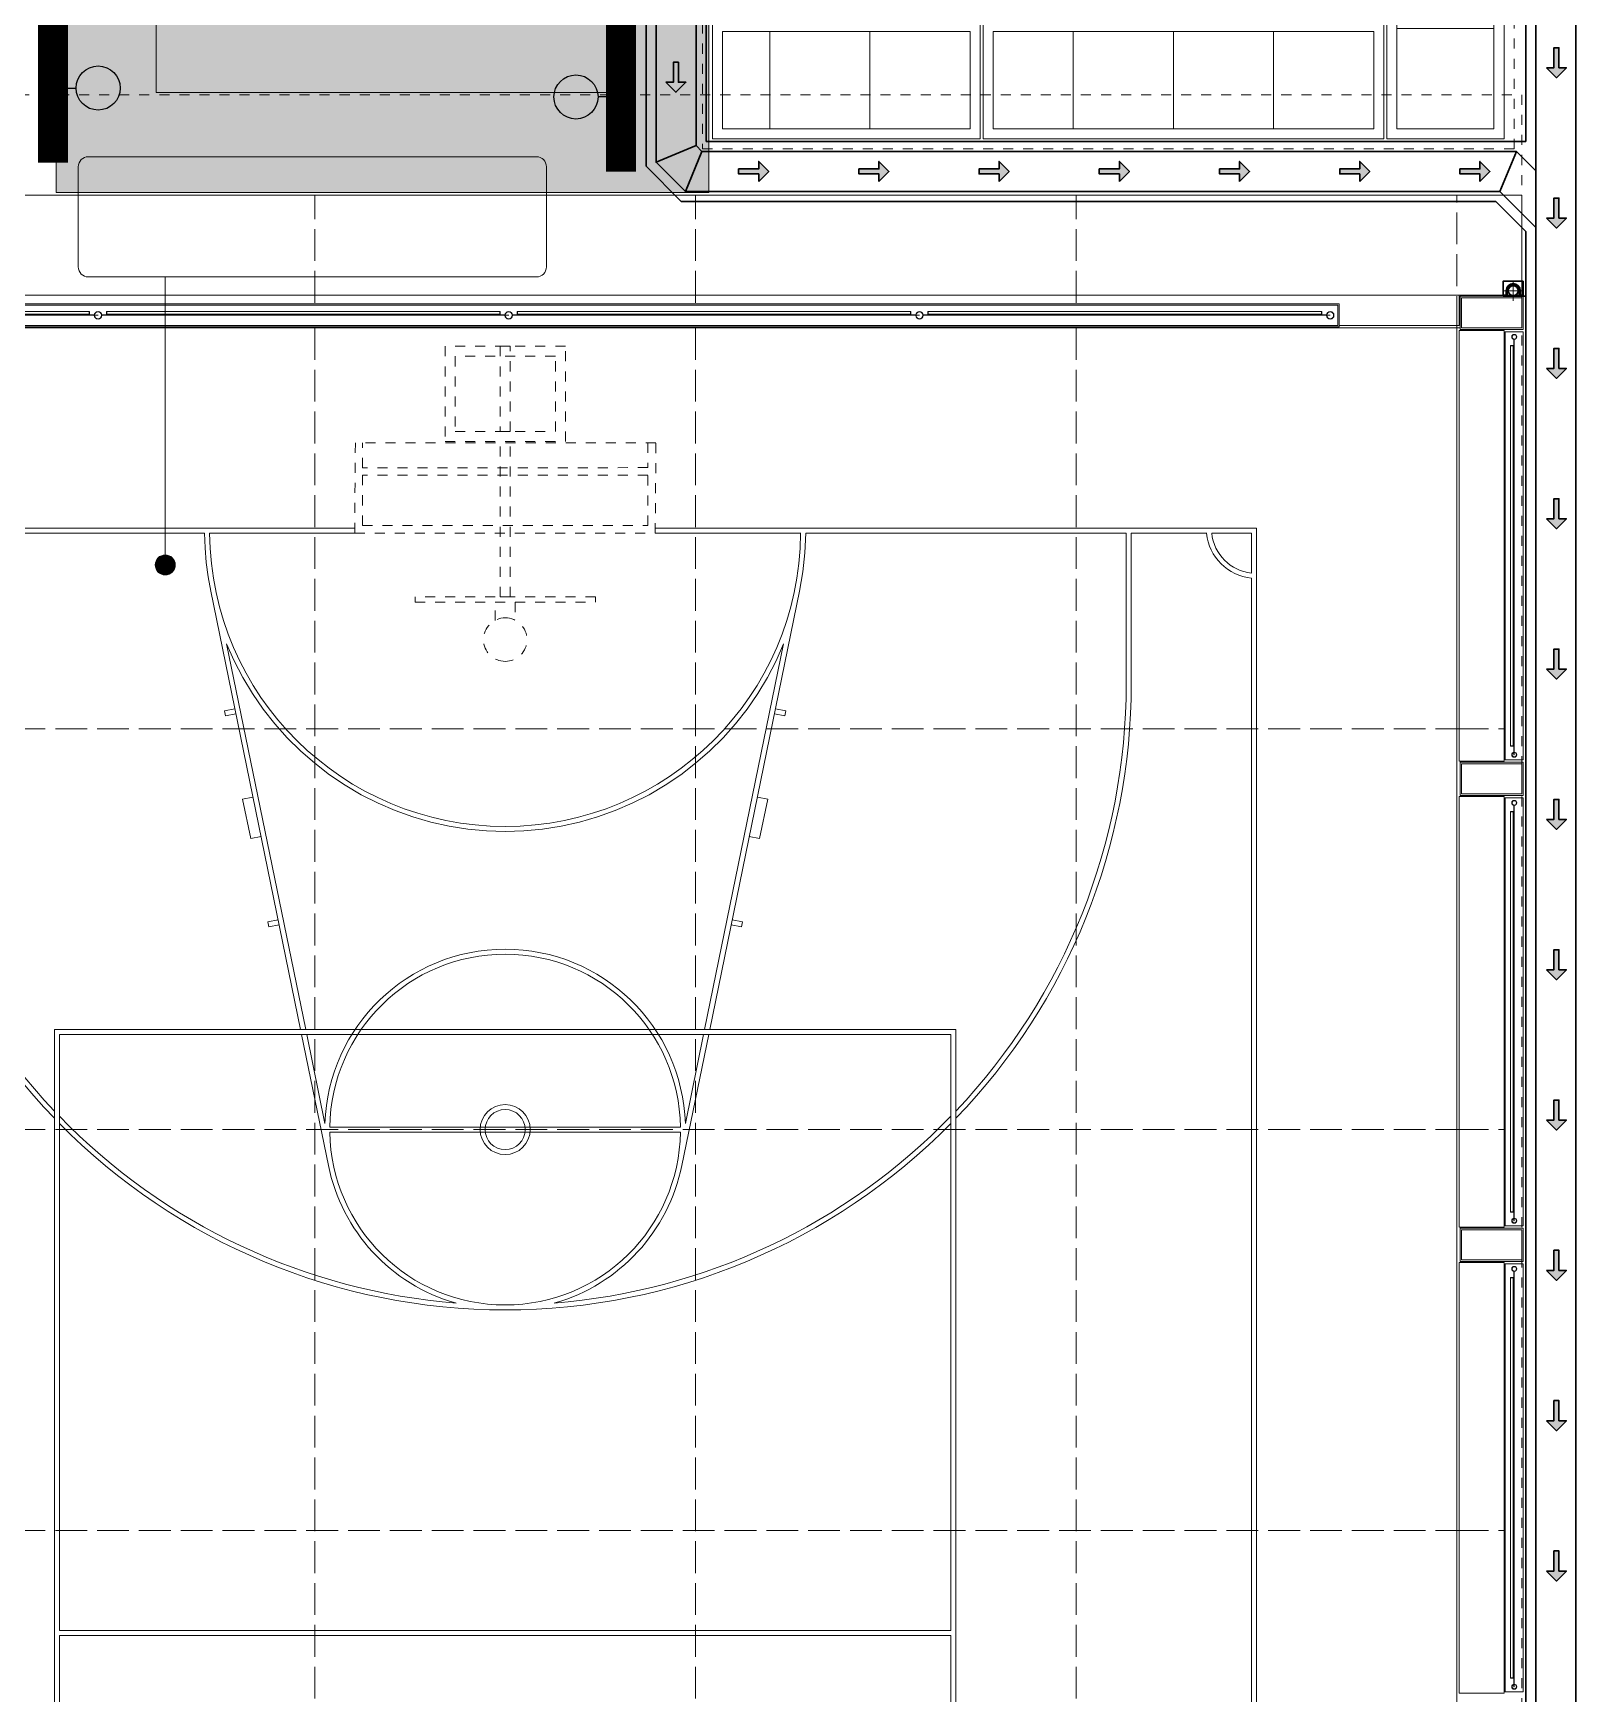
# Model space of a CAD drawing. Header units: metres. Extents: x 349703 to 349913, y 9282546 to 9282694.
# Drawn here: x 349782.65 to 349798.05, y 9282626.16 to 9282642.73 of the extents above; entities that cross this region are included whole.
import ezdxf

# ---------------------------------------------------------------- set-up
doc = ezdxf.new("R2010")
doc.units = ezdxf.units.M
doc.header["$LTSCALE"] = 0.25
for name, pattern in [('B. SUM 2$0$HIDDEN', [0.375, 0.25, -0.125]), ('DASHED2', [0.762, 0.635, -0.127]), ('HIDDEN', [0.375, 0.25, -0.125])]:
    doc.linetypes.add(name, pattern=pattern)
for name, color, linetype, lineweight in [('.', 7, 'Continuous', 0), ('0_ CUNETAS', 160, 'Continuous', 5), ('AREA-VERDE', 3, 'CONTINUOUS', 9), ('ARQ-FONDO', 253, 'CONTINUOUS', 9), ('COTAS', 94, 'CONTINUOUS', 18), ('CUNETAS-RED', 5, 'CONTINUOUS', 18), ('LLORAD-SIMB', 1, 'CONTINUOUS', 25), ('LLORAD-TRAMO', 1, 'CONTINUOUS', 70), ('TRAZO', 2, 'Continuous', 13)]:
    doc.layers.add(name, color=color, linetype=linetype, lineweight=lineweight)

# ---------------------------------------------------------------- blocks, each defined once
blk = doc.blocks.new('arcos')
at = {"layer": 'ARQ-FONDO', "linetype": 'HIDDEN', "lineweight": 20, "ltscale": 0.8}
for p, q in [((-10.098, -39.438), (-10.098, -37.638)), ((-10.046, -37.638), (-10.098, -37.638)), ((-10.046, -37.638), (-10.046, -39.438)), ((-9.863, -38.438), (-10.046, -38.438)), ((-11.598, -38.488), (-10.098, -38.488)), ((-10.098, -38.588), (-11.598, -38.588)), ((-10.098, -38.488), (-10.098, -38.588)), ((-10.046, -38.638), (-9.863, -38.638)), ((-10.046, -39.438), (-10.098, -39.438))]:
    blk.add_line(p, q, dxfattribs=at)
for points in [[(-10.733, -40.035), (-11.636, -40.042), (-11.636, -37.042), (-10.732, -37.035)], [(-10.809, -39.962), (-11.311, -39.962), (-11.311, -37.113), (-10.809, -37.113)], [(-12.598, -37.938), (-11.648, -37.938), (-11.648, -39.138), (-12.598, -39.138)], [(-11.748, -39.038), (-12.498, -39.038), (-12.498, -38.038), (-11.748, -38.038)], [(-12.598, -38.488), (-11.748, -38.488), (-11.748, -38.588), (-12.598, -38.588)]]:
    blk.add_lwpolyline(points, close=True, dxfattribs=at)
blk.add_lwpolyline([(-11.636, -39.962), (-11.387, -39.962), (-11.386, -37.114), (-11.636, -37.114)], dxfattribs=at)
for start, end in [(0, 180), (180, 0)]:
    blk.add_arc((-9.671, -38.538), 0.217, start, end, dxfattribs=at)
blk = doc.blocks.new('LINEAS DE COLOR NEGRO')
at = {"layer": 'ARQ-FONDO', "lineweight": 0}
for p, q in [((31.648, -31.3), (31.648, -12.3)), ((29.648, -14.3), (29.648, -20.298)), ((29.598, -18.8), (29.598, -15.6)), ((15.673, -17.3), (24.648, -17.3)), ((18.598, -17.35), (15.673, -17.35)), ((18.598, -26.25), (18.598, -17.35)), ((24.598, -17.35), (18.648, -17.35)), ((18.648, -17.35), (18.648, -26.25)), ((24.598, -26.25), (24.598, -17.35)), ((24.648, -17.3), (24.648, -26.3)), ((24.648, -19.758), (29.02, -18.861)), ((29.598, -20.298), (29.598, -18.85)), ((28.496, -19.02), (24.648, -19.809)), ((27.777, -19.009), (27.826, -18.999)), ((27.798, -19.112), (27.777, -19.009)), ((27.847, -19.102), (27.826, -18.999)), ((26.553, -19.26), (26.945, -19.179)), ((26.966, -19.282), (26.945, -19.179)), ((26.574, -19.363), (26.553, -19.26)), ((25.671, -19.44), (25.72, -19.43)), ((25.692, -19.543), (25.671, -19.44)), ((25.741, -19.533), (25.72, -19.43)), ((23.291, -20.036), (24.598, -19.768)), ((24.598, -19.819), (23.709, -20.001)), ((23.623, -23.55), (23.623, -20.05)), ((23.673, -20.05), (23.673, -23.55)), ((29.598, -24.75), (29.598, -23.298)), ((29.648, -23.298), (29.648, -29.3)), ((24.598, -23.832), (23.291, -23.564)), ((23.709, -23.599), (24.598, -23.781)), ((24.648, -23.791), (28.496, -24.58)), ((29.02, -24.739), (24.648, -23.842)), ((25.692, -24.057), (25.671, -24.16)), ((25.671, -24.16), (25.72, -24.17)), ((25.741, -24.067), (25.72, -24.17)), ((26.574, -24.237), (26.553, -24.34)), ((26.553, -24.34), (26.945, -24.421)), ((26.966, -24.318), (26.945, -24.421)), ((27.798, -24.488), (27.777, -24.591)), ((27.847, -24.498), (27.826, -24.601)), ((27.777, -24.591), (27.826, -24.601)), ((29.598, -28), (29.598, -24.8)), ((15.673, -26.25), (18.598, -26.25)), ((24.648, -26.3), (15.673, -26.3)), ((18.648, -26.25), (24.598, -26.25)), ((29.598, -28), (28.098, -28)), ((29.598, -28.05), (28.098, -28.05)), ((29.598, -28.803), (29.598, -28.05)), ((29.598, -29.25), (29.598, -28.853)), ((29.648, -29.3), (1.648, -29.3)), ((15.673, -29.25), (29.15, -29.25)), ((29.201, -29.25), (29.598, -29.25)), ((31.673, -30.126), (31.673, -31.323)), ((-0.352, -31.3), (31.648, -31.3))]:
    blk.add_line(p, q, dxfattribs=at)
for points in [[(29.598, -18.8), (29.453, -18.805), (29.308, -18.817), (29.164, -18.835), (29.02, -18.861)], [(28.496, -19.02), (28.325, -19.095), (28.159, -19.182), (27.998, -19.278), (27.844, -19.384), (27.697, -19.5), (27.557, -19.624), (27.426, -19.758), (27.303, -19.899), (27.188, -20.047), (27.084, -20.202), (26.989, -20.364), (26.905, -20.531), (26.831, -20.703), (26.768, -20.879), (26.716, -21.059), (26.675, -21.242), (26.646, -21.427), (26.629, -21.613), (26.623, -21.8), (26.629, -21.987), (26.646, -22.173), (26.675, -22.358), (26.716, -22.541), (26.768, -22.721), (26.831, -22.897), (26.905, -23.069), (26.989, -23.236), (27.084, -23.398), (27.188, -23.553), (27.303, -23.701), (27.426, -23.842), (27.557, -23.976), (27.697, -24.1), (27.844, -24.216), (27.998, -24.322), (28.159, -24.418), (28.325, -24.505), (28.496, -24.58)], [(29.02, -24.739), (29.212, -24.772), (29.404, -24.792), (29.598, -24.8)]]:
    blk.add_lwpolyline(points, dxfattribs=at)
for centre, radius, start, end in [((28.098, -21.8), 6.25, 90, 133.9455), ((28.098, -21.8), 6.2, 90, 133.464), ((28.098, -21.8), 6.25, 134.6021, 225.3979), ((28.098, -21.8), 6.2, 134.1316, 175.47), ((29.623, -21.8), 2.95, 90.4856, 269.5144), ((23.648, -21.8), 1.8, 101.4367, 163.9752), ((23.648, -21.8), 1.8, 271.9511, 88.0489), ((23.648, -21.8), 1.75, 90.8185, 269.1815), ((23.648, -21.8), 1.75, 270.8185, 89.1815), ((23.648, -21.8), 0.25, 360, 180), ((23.648, -21.8), 0.2, 360, 180), ((23.648, -21.8), 1.8, 179.9965, 180.0035), ((23.648, -21.8), 0.25, 180, 360), ((23.648, -21.8), 0.2, 180, 360), ((28.098, -21.8), 6.2, 184.53, 225.8684), ((23.648, -21.8), 1.8, 196.0248, 258.5633), ((28.098, -21.8), 6.25, 226.0545, 270), ((28.098, -21.8), 6.2, 226.536, 270), ((29.648, -29.3), 0.5, 95.7392, 174.2608), ((29.648, -29.3), 0.45, 96.3794, 173.6206)]:
    blk.add_arc(centre, radius, start, end, dxfattribs=at)
blk = doc.blocks.new('cerco de malla - h_2_435-4214715-PLANTA GENERAL')
at = {"layer": 'ARQ-FONDO'}
for p, q in [((0, 0.007), (0.021, 0.007)), ((0, 0.007), (0, 0.004)), ((0.022, 0.004), (0, 0.004)), ((0.025, 0.004), (0.025, 0.009)), ((0.025, 0.009), (0.085, 0.009)), ((0.085, 0.004), (0.025, 0.004)), ((4.085, 0.042), (0.085, 0.042)), ((4.085, 0.042), (0.085, 0.042)), ((0.085, 0.009), (0.085, 0.042)), ((0.085, 0.009), (0.085, 0.004)), ((0.123, 0.009), (0.085, 0.009)), ((0.085, 0.004), (0.123, 0.004)), ((0.088, 0.039), (0.088, 0.01)), ((0.088, 0.015), (0.12, 0.015)), ((0.088, 0.01), (0.088, 0.015)), ((0.12, 0.01), (0.088, 0.01)), ((4.05, 0.015), (0.12, 0.015)), ((2.066, 0.01), (0.12, 0.01)), ((0.123, 0.004), (0.123, 0.009)), ((0.123, 0.007), (2.066, 0.007)), ((2.066, 0.006), (0.123, 0.006)), ((2.066, 0.004), (0.123, 0.004)), ((2.066, 0.007), (2.066, 0.01)), ((2.066, 0.01), (2.104, 0.01)), ((2.066, 0.007), (2.066, 0.004)), ((2.066, 0.004), (2.104, 0.004)), ((2.104, 0.01), (2.104, 0.007)), ((4.05, 0.01), (2.104, 0.01)), ((2.104, 0.007), (4.047, 0.007)), ((2.104, 0.004), (2.104, 0.007)), ((4.047, 0.006), (2.104, 0.006)), ((4.047, 0.004), (2.104, 0.004)), ((4.085, 0.009), (4.047, 0.009)), ((4.047, 0.009), (4.047, 0.004)), ((4.047, 0.004), (4.085, 0.004)), ((4.05, 0.015), (4.082, 0.015)), ((4.05, 0.01), (4.05, 0.015)), ((4.082, 0.01), (4.05, 0.01)), ((4.082, 0.01), (4.082, 0.039)), ((4.082, 0.015), (4.082, 0.01)), ((4.085, 0.042), (4.085, 0.009)), ((4.085, 0.009), (4.145, 0.009)), ((4.085, 0.004), (4.085, 0.009)), ((4.145, 0.004), (4.085, 0.004)), ((4.145, 0.009), (4.145, 0.004))]:
    blk.add_line(p, q, dxfattribs=at)
for centre, radius, start, end in [((0, 0.004), 0.025, 0, 180), ((0, 0.004), 0.025, 180, 360), ((0, 0.004), 0.0218, 0, 180), ((0, 0.004), 0.0218, 180, 360), ((0, 0.004), 0.0218, 142.4111, 145.3367), ((0, 0.004), 0.0218, 107.2326, 109.3015), ((0, 0.004), 0.0218, 70.6985, 72.7674), ((0, 0.004), 0.0218, 34.6633, 37.5889), ((0.085, 0.039), 0.00317, 360, 90), ((0.091, 0.01), 0.00317, 180, 211.0682), ((4.079, 0.01), 0.00318, 328.9318, 360), ((4.085, 0.039), 0.00318, 90, 180), ((4.17, 0.004), 0.025, 0, 180), ((4.17, 0.004), 0.025, 180, 0), ((4.17, 0.004), 0.0218, 360, 180), ((4.17, 0.004), 0.0218, 180, 360), ((4.17, 0.004), 0.0218, 142.4111, 145.3367), ((4.17, 0.004), 0.0218, 107.2326, 109.3015), ((4.17, 0.004), 0.0218, 70.6985, 72.7674), ((4.17, 0.004), 0.0218, 34.6633, 37.5889), ((0, 0.004), 0.0218, 214.6633, 217.5889), ((0, 0.004), 0.0218, 250.6985, 252.7674), ((0, 0.004), 0.0218, 287.2326, 289.3015), ((0, 0.004), 0.0218, 322.4111, 325.3367), ((4.17, 0.004), 0.0218, 214.6633, 217.5889), ((4.17, 0.004), 0.0218, 250.6985, 252.7674), ((4.17, 0.004), 0.0218, 287.2326, 289.3015), ((4.17, 0.004), 0.0218, 322.4111, 325.3367)]:
    blk.add_arc(centre, radius, start, end, dxfattribs=at)
for points, knots in [([(0.085, 0.042), (0.085, 0.042), (0.086, 0.042), (0.086, 0.042), (0.087, 0.042), (0.087, 0.042), (0.087, 0.041), (0.087, 0.041), (0.087, 0.041), (0.088, 0.041), (0.088, 0.041), (0.088, 0.04), (0.088, 0.04), (0.088, 0.039), (0.088, 0.039)], [-1, -1, -1, -1, -0.833333, -0.75, -0.666667, -0.625, -0.583333, -0.5, -0.458333, -0.416667, -0.333333, -0.25, -0.166667, 0, 0, 0, 0]), ([(4.082, 0.039), (4.082, 0.039), (4.082, 0.04), (4.082, 0.04), (4.082, 0.041), (4.082, 0.041), (4.083, 0.041), (4.083, 0.041), (4.083, 0.041), (4.083, 0.042), (4.084, 0.042), (4.084, 0.042), (4.084, 0.042), (4.085, 0.042), (4.085, 0.042)], [0, 0, 0, 0, 0.166667, 0.25, 0.333333, 0.416667, 0.458333, 0.5, 0.583333, 0.666667, 0.708333, 0.75, 0.833333, 1, 1, 1, 1])]:
    blk.add_open_spline(points, degree=3, knots=knots, dxfattribs=at)
blk = doc.blocks.new('cerco de malla - H_2_0-4363173-PLANTA GENERAL')
at = {"layer": 'ARQ-FONDO'}
for p, q in [((0, 0.007), (0.033, 0.007)), ((0, 0.007), (0, 0.004)), ((0.034, 0.004), (0, 0.004)), ((0.037, 0.007), (0.038, 0.007)), ((0.038, 0.004), (0.038, 0.009)), ((0.038, 0.009), (0.085, 0.009)), ((0.085, 0.004), (0.038, 0.004)), ((4.015, 0.042), (0.085, 0.042)), ((0.085, 0.009), (0.085, 0.042)), ((4.015, 0.042), (0.085, 0.042)), ((0.085, 0.009), (0.085, 0.004)), ((0.123, 0.009), (0.085, 0.009)), ((0.085, 0.004), (0.123, 0.004)), ((0.088, 0.039), (0.088, 0.01)), ((0.088, 0.015), (0.12, 0.015)), ((0.088, 0.01), (0.088, 0.015)), ((0.12, 0.01), (0.088, 0.01)), ((0.12, 0.015), (0.12, 0.01)), ((3.98, 0.015), (0.12, 0.015)), ((2.031, 0.01), (0.12, 0.01)), ((0.123, 0.004), (0.123, 0.009)), ((0.123, 0.007), (2.031, 0.007)), ((2.031, 0.006), (0.123, 0.006)), ((2.031, 0.004), (0.123, 0.004)), ((2.031, 0.007), (2.031, 0.01)), ((2.031, 0.01), (2.069, 0.01)), ((2.069, 0.007), (2.031, 0.007)), ((2.031, 0.007), (2.031, 0.004)), ((2.031, 0.004), (2.069, 0.004)), ((2.069, 0.01), (2.069, 0.007)), ((3.98, 0.01), (2.069, 0.01)), ((2.069, 0.007), (3.977, 0.007)), ((2.069, 0.004), (2.069, 0.007)), ((3.977, 0.006), (2.069, 0.006)), ((3.977, 0.004), (2.069, 0.004)), ((4.015, 0.009), (3.977, 0.009)), ((3.977, 0.009), (3.977, 0.004)), ((3.977, 0.004), (4.015, 0.004)), ((3.98, 0.015), (4.012, 0.015)), ((3.98, 0.01), (3.98, 0.015)), ((4.012, 0.01), (3.98, 0.01)), ((4.012, 0.01), (4.012, 0.039)), ((4.012, 0.015), (4.012, 0.01)), ((4.015, 0.042), (4.015, 0.009)), ((4.015, 0.009), (4.063, 0.009)), ((4.015, 0.004), (4.015, 0.009)), ((4.063, 0.004), (4.015, 0.004)), ((4.063, 0.009), (4.063, 0.004))]:
    blk.add_line(p, q, dxfattribs=at)
for centre, radius, start, end in [((0, 0.004), 0.0375, 0, 180), ((0, 0.004), 0.0375, 180, 360), ((0, 0.004), 0.0343, 0, 180), ((0, 0.004), 0.0343, 180, 360), ((0.085, 0.039), 0.00317, 0, 90), ((0.091, 0.01), 0.00317, 180, 211.0682), ((4.009, 0.01), 0.00318, 328.9318, 360), ((4.015, 0.039), 0.00317, 90, 180), ((4.1, 0.004), 0.0375, 0, 180), ((4.1, 0.004), 0.0375, 180, 0), ((4.1, 0.004), 0.0343, 360, 180), ((4.1, 0.004), 0.0343, 180, 360)]:
    blk.add_arc(centre, radius, start, end, dxfattribs=at)
for points, knots in [([(0.085, 0.042), (0.085, 0.042), (0.086, 0.042), (0.086, 0.042), (0.087, 0.042), (0.087, 0.042), (0.087, 0.041), (0.087, 0.041), (0.087, 0.041), (0.088, 0.041), (0.088, 0.041), (0.088, 0.04), (0.088, 0.04), (0.088, 0.039), (0.088, 0.039)], [-1, -1, -1, -1, -0.833333, -0.75, -0.666667, -0.625, -0.583333, -0.5, -0.458333, -0.416667, -0.333333, -0.25, -0.166667, 0, 0, 0, 0]), ([(4.012, 0.039), (4.012, 0.039), (4.012, 0.04), (4.012, 0.04), (4.012, 0.041), (4.012, 0.041), (4.013, 0.041), (4.013, 0.041), (4.013, 0.041), (4.013, 0.042), (4.014, 0.042), (4.014, 0.042), (4.014, 0.042), (4.015, 0.042), (4.015, 0.042)], [0, 0, 0, 0, 0.166667, 0.25, 0.333333, 0.416667, 0.458333, 0.5, 0.583333, 0.666667, 0.708333, 0.75, 0.833333, 1, 1, 1, 1])]:
    blk.add_open_spline(points, degree=3, knots=knots, dxfattribs=at)
blk = doc.blocks.new('cerco de malla - H_2_0-V8-PLANTA GENERAL')
at = {"layer": 'ARQ-FONDO'}
for p, q in [((0, 0.007), (0.033, 0.007)), ((0, 0.007), (0, 0.004)), ((0.034, 0.004), (0, 0.004)), ((0.037, 0.007), (0.038, 0.007)), ((0.038, 0.004), (0.038, 0.009)), ((0.038, 0.009), (0.085, 0.009)), ((0.085, 0.004), (0.038, 0.004)), ((4.015, 0.042), (0.085, 0.042)), ((0.085, 0.009), (0.085, 0.042)), ((4.015, 0.042), (0.085, 0.042)), ((0.085, 0.009), (0.085, 0.004)), ((0.123, 0.009), (0.085, 0.009)), ((0.085, 0.004), (0.123, 0.004)), ((0.088, 0.039), (0.088, 0.01)), ((0.088, 0.015), (0.12, 0.015)), ((0.088, 0.01), (0.088, 0.015)), ((0.12, 0.01), (0.088, 0.01)), ((0.12, 0.015), (0.12, 0.01)), ((3.98, 0.015), (0.12, 0.015)), ((2.031, 0.01), (0.12, 0.01)), ((0.123, 0.004), (0.123, 0.009)), ((0.123, 0.007), (2.031, 0.007)), ((2.031, 0.006), (0.123, 0.006)), ((2.031, 0.004), (0.123, 0.004)), ((2.031, 0.007), (2.031, 0.01)), ((2.031, 0.01), (2.069, 0.01)), ((2.069, 0.007), (2.031, 0.007)), ((2.031, 0.007), (2.031, 0.004)), ((2.031, 0.004), (2.069, 0.004)), ((2.069, 0.01), (2.069, 0.007)), ((3.98, 0.01), (2.069, 0.01)), ((2.069, 0.007), (3.977, 0.007)), ((2.069, 0.004), (2.069, 0.007)), ((3.977, 0.006), (2.069, 0.006)), ((3.977, 0.004), (2.069, 0.004)), ((4.015, 0.009), (3.977, 0.009)), ((3.977, 0.009), (3.977, 0.004)), ((3.977, 0.004), (4.015, 0.004)), ((3.98, 0.015), (4.012, 0.015)), ((3.98, 0.01), (3.98, 0.015)), ((4.012, 0.01), (3.98, 0.01)), ((4.012, 0.01), (4.012, 0.039)), ((4.012, 0.015), (4.012, 0.01)), ((4.015, 0.042), (4.015, 0.009)), ((4.015, 0.009), (4.063, 0.009)), ((4.015, 0.004), (4.015, 0.009)), ((4.063, 0.004), (4.015, 0.004)), ((4.063, 0.009), (4.063, 0.004))]:
    blk.add_line(p, q, dxfattribs=at)
for centre, radius, start, end in [((0, 0.004), 0.0375, 0, 180), ((0, 0.004), 0.0375, 180, 360), ((0, 0.004), 0.0343, 0, 180), ((0, 0.004), 0.0343, 180, 360), ((0.085, 0.039), 0.00317, 0, 90), ((0.091, 0.01), 0.00317, 180, 211.0682), ((4.009, 0.01), 0.00318, 328.9318, 360), ((4.015, 0.039), 0.00317, 90, 180), ((4.1, 0.004), 0.0375, 0, 180), ((4.1, 0.004), 0.0375, 180, 0), ((4.1, 0.004), 0.0343, 360, 180), ((4.1, 0.004), 0.0343, 180, 360)]:
    blk.add_arc(centre, radius, start, end, dxfattribs=at)
for points, knots in [([(0.085, 0.042), (0.085, 0.042), (0.086, 0.042), (0.086, 0.042), (0.087, 0.042), (0.087, 0.042), (0.087, 0.041), (0.087, 0.041), (0.087, 0.041), (0.088, 0.041), (0.088, 0.041), (0.088, 0.04), (0.088, 0.04), (0.088, 0.039), (0.088, 0.039)], [-1, -1, -1, -1, -0.833333, -0.75, -0.666667, -0.625, -0.583333, -0.5, -0.458333, -0.416667, -0.333333, -0.25, -0.166667, 0, 0, 0, 0]), ([(4.012, 0.039), (4.012, 0.039), (4.012, 0.04), (4.012, 0.04), (4.012, 0.041), (4.012, 0.041), (4.013, 0.041), (4.013, 0.041), (4.013, 0.041), (4.013, 0.042), (4.014, 0.042), (4.014, 0.042), (4.014, 0.042), (4.015, 0.042), (4.015, 0.042)], [0, 0, 0, 0, 0.166667, 0.25, 0.333333, 0.416667, 0.458333, 0.5, 0.583333, 0.666667, 0.708333, 0.75, 0.833333, 1, 1, 1, 1])]:
    blk.add_open_spline(points, degree=3, knots=knots, dxfattribs=at)
blk = doc.blocks.new('cerco de malla - H_2_0-V9-PLANTA GENERAL')
at = {"layer": 'ARQ-FONDO'}
for p, q in [((0, 0.007), (0.033, 0.007)), ((0, 0.007), (0, 0.004)), ((0.034, 0.004), (0, 0.004)), ((0.037, 0.007), (0.038, 0.007)), ((0.038, 0.004), (0.038, 0.009)), ((0.038, 0.009), (0.085, 0.009)), ((0.085, 0.004), (0.038, 0.004)), ((4.015, 0.042), (0.085, 0.042)), ((0.085, 0.009), (0.085, 0.042)), ((4.015, 0.042), (0.085, 0.042)), ((0.085, 0.009), (0.085, 0.004)), ((0.123, 0.009), (0.085, 0.009)), ((0.085, 0.004), (0.123, 0.004)), ((0.088, 0.039), (0.088, 0.01)), ((0.088, 0.015), (0.12, 0.015)), ((0.088, 0.01), (0.088, 0.015)), ((0.12, 0.01), (0.088, 0.01)), ((0.12, 0.015), (0.12, 0.01)), ((3.98, 0.015), (0.12, 0.015)), ((2.031, 0.01), (0.12, 0.01)), ((0.123, 0.004), (0.123, 0.009)), ((0.123, 0.007), (2.031, 0.007)), ((2.031, 0.006), (0.123, 0.006)), ((2.031, 0.004), (0.123, 0.004)), ((2.031, 0.007), (2.031, 0.01)), ((2.031, 0.01), (2.069, 0.01)), ((2.069, 0.007), (2.031, 0.007)), ((2.031, 0.007), (2.031, 0.004)), ((2.031, 0.004), (2.069, 0.004)), ((2.069, 0.01), (2.069, 0.007)), ((3.98, 0.01), (2.069, 0.01)), ((2.069, 0.007), (3.977, 0.007)), ((2.069, 0.004), (2.069, 0.007)), ((3.977, 0.006), (2.069, 0.006)), ((3.977, 0.004), (2.069, 0.004)), ((4.015, 0.009), (3.977, 0.009)), ((3.977, 0.009), (3.977, 0.004)), ((3.977, 0.004), (4.015, 0.004)), ((3.98, 0.015), (4.012, 0.015)), ((3.98, 0.01), (3.98, 0.015)), ((4.012, 0.01), (3.98, 0.01)), ((4.012, 0.01), (4.012, 0.039)), ((4.012, 0.015), (4.012, 0.01)), ((4.015, 0.042), (4.015, 0.009)), ((4.015, 0.009), (4.063, 0.009)), ((4.015, 0.004), (4.015, 0.009)), ((4.063, 0.004), (4.015, 0.004)), ((4.063, 0.009), (4.063, 0.004))]:
    blk.add_line(p, q, dxfattribs=at)
for centre, radius, start, end in [((0, 0.004), 0.0375, 0, 180), ((0, 0.004), 0.0375, 180, 360), ((0, 0.004), 0.0343, 0, 180), ((0, 0.004), 0.0343, 180, 360), ((0.085, 0.039), 0.00317, 0, 90), ((0.091, 0.01), 0.00317, 180, 211.0682), ((4.009, 0.01), 0.00318, 328.9318, 360), ((4.015, 0.039), 0.00317, 90, 180), ((4.1, 0.004), 0.0375, 0, 180), ((4.1, 0.004), 0.0375, 180, 0), ((4.1, 0.004), 0.0343, 360, 180), ((4.1, 0.004), 0.0343, 180, 360)]:
    blk.add_arc(centre, radius, start, end, dxfattribs=at)
for points, knots in [([(0.085, 0.042), (0.085, 0.042), (0.086, 0.042), (0.086, 0.042), (0.087, 0.042), (0.087, 0.042), (0.087, 0.041), (0.087, 0.041), (0.087, 0.041), (0.088, 0.041), (0.088, 0.041), (0.088, 0.04), (0.088, 0.04), (0.088, 0.039), (0.088, 0.039)], [-1, -1, -1, -1, -0.833333, -0.75, -0.666667, -0.625, -0.583333, -0.5, -0.458333, -0.416667, -0.333333, -0.25, -0.166667, 0, 0, 0, 0]), ([(4.012, 0.039), (4.012, 0.039), (4.012, 0.04), (4.012, 0.04), (4.012, 0.041), (4.012, 0.041), (4.013, 0.041), (4.013, 0.041), (4.013, 0.041), (4.013, 0.042), (4.014, 0.042), (4.014, 0.042), (4.014, 0.042), (4.015, 0.042), (4.015, 0.042)], [0, 0, 0, 0, 0.166667, 0.25, 0.333333, 0.416667, 0.458333, 0.5, 0.583333, 0.666667, 0.708333, 0.75, 0.833333, 1, 1, 1, 1])]:
    blk.add_open_spline(points, degree=3, knots=knots, dxfattribs=at)
blk = doc.blocks.new('cerco de malla - H_2_0-V10-PLANTA GENERAL')
at = {"layer": 'ARQ-FONDO'}
for p, q in [((0, 0.007), (0.033, 0.007)), ((0, 0.007), (0, 0.004)), ((0.034, 0.004), (0, 0.004)), ((0.037, 0.007), (0.038, 0.007)), ((0.038, 0.004), (0.038, 0.009)), ((0.038, 0.009), (0.085, 0.009)), ((0.085, 0.004), (0.038, 0.004)), ((4.015, 0.042), (0.085, 0.042)), ((0.085, 0.009), (0.085, 0.042)), ((4.015, 0.042), (0.085, 0.042)), ((0.085, 0.009), (0.085, 0.004)), ((0.123, 0.009), (0.085, 0.009)), ((0.085, 0.004), (0.123, 0.004)), ((0.088, 0.039), (0.088, 0.01)), ((0.088, 0.015), (0.12, 0.015)), ((0.088, 0.01), (0.088, 0.015)), ((0.12, 0.01), (0.088, 0.01)), ((0.12, 0.015), (0.12, 0.01)), ((3.98, 0.015), (0.12, 0.015)), ((2.031, 0.01), (0.12, 0.01)), ((0.123, 0.004), (0.123, 0.009)), ((0.123, 0.007), (2.031, 0.007)), ((2.031, 0.006), (0.123, 0.006)), ((2.031, 0.004), (0.123, 0.004)), ((2.031, 0.007), (2.031, 0.01)), ((2.031, 0.01), (2.069, 0.01)), ((2.069, 0.007), (2.031, 0.007)), ((2.031, 0.007), (2.031, 0.004)), ((2.031, 0.004), (2.069, 0.004)), ((2.069, 0.01), (2.069, 0.007)), ((3.98, 0.01), (2.069, 0.01)), ((2.069, 0.007), (3.977, 0.007)), ((2.069, 0.004), (2.069, 0.007)), ((3.977, 0.006), (2.069, 0.006)), ((3.977, 0.004), (2.069, 0.004)), ((4.015, 0.009), (3.977, 0.009)), ((3.977, 0.009), (3.977, 0.004)), ((3.977, 0.004), (4.015, 0.004)), ((3.98, 0.015), (4.012, 0.015)), ((3.98, 0.01), (3.98, 0.015)), ((4.012, 0.01), (3.98, 0.01)), ((4.012, 0.01), (4.012, 0.039)), ((4.012, 0.015), (4.012, 0.01)), ((4.015, 0.042), (4.015, 0.009)), ((4.015, 0.009), (4.063, 0.009)), ((4.015, 0.004), (4.015, 0.009)), ((4.063, 0.004), (4.015, 0.004)), ((4.063, 0.009), (4.063, 0.004))]:
    blk.add_line(p, q, dxfattribs=at)
for centre, radius, start, end in [((0, 0.004), 0.0375, 0, 180), ((0, 0.004), 0.0375, 180, 360), ((0, 0.004), 0.0343, 0, 180), ((0, 0.004), 0.0343, 180, 360), ((0.085, 0.039), 0.00317, 0, 90), ((0.091, 0.01), 0.00317, 180, 211.0682), ((4.009, 0.01), 0.00318, 328.9318, 360), ((4.015, 0.039), 0.00317, 90, 180), ((4.1, 0.004), 0.0375, 0, 180), ((4.1, 0.004), 0.0375, 180, 0), ((4.1, 0.004), 0.0343, 360, 180), ((4.1, 0.004), 0.0343, 180, 360)]:
    blk.add_arc(centre, radius, start, end, dxfattribs=at)
for points, knots in [([(0.085, 0.042), (0.085, 0.042), (0.086, 0.042), (0.086, 0.042), (0.087, 0.042), (0.087, 0.042), (0.087, 0.041), (0.087, 0.041), (0.087, 0.041), (0.088, 0.041), (0.088, 0.041), (0.088, 0.04), (0.088, 0.04), (0.088, 0.039), (0.088, 0.039)], [-1, -1, -1, -1, -0.833333, -0.75, -0.666667, -0.625, -0.583333, -0.5, -0.458333, -0.416667, -0.333333, -0.25, -0.166667, 0, 0, 0, 0]), ([(4.012, 0.039), (4.012, 0.039), (4.012, 0.04), (4.012, 0.04), (4.012, 0.041), (4.012, 0.041), (4.013, 0.041), (4.013, 0.041), (4.013, 0.041), (4.013, 0.042), (4.014, 0.042), (4.014, 0.042), (4.014, 0.042), (4.015, 0.042), (4.015, 0.042)], [0, 0, 0, 0, 0.166667, 0.25, 0.333333, 0.416667, 0.458333, 0.5, 0.583333, 0.666667, 0.708333, 0.75, 0.833333, 1, 1, 1, 1])]:
    blk.add_open_spline(points, degree=3, knots=knots, dxfattribs=at)
blk = doc.blocks.new('HHCS_Hex_Head_Cap_Screws - HHCS050125SS-4701439-PLANTA GENERAL')
at = {"layer": 'ARQ-FONDO'}
for p, q in [((5.471, -38.016), (5.471, -38.006)), ((5.471, -38.006), (5.479, -38.006)), ((5.471, -38.027), (5.471, -38.016)), ((5.479, -38.016), (5.471, -38.016)), ((5.471, -38.027), (5.479, -38.027))]:
    blk.add_line(p, q, dxfattribs=at)
blk = doc.blocks.new('HHCS_Hex_Head_Cap_Screws - HHCS050125SS-V12-PLANTA GENERAL')
at = {"layer": 'ARQ-FONDO'}
for p, q in [((5.471, -37.854), (5.471, -37.843)), ((5.471, -37.843), (5.479, -37.843)), ((5.471, -37.864), (5.471, -37.854)), ((5.471, -37.854), (5.479, -37.854)), ((5.471, -37.864), (5.479, -37.864))]:
    blk.add_line(p, q, dxfattribs=at)
blk = doc.blocks.new('CANA')
at = {"layer": 'ARQ-FONDO'}
for p, q in [((-0.602, -8.583), (-0.602, -8.433)), ((-0.602, -8.433), (-0.402, -8.433)), ((-0.502, -8.629), (-0.502, -8.426)), ((-0.402, -8.433), (-0.402, -8.583)), ((-0.4, -8.527), (-0.604, -8.527)), ((-0.57, -8.577), (-0.601, -8.577)), ((-0.601, -8.577), (-0.601, -8.583)), ((-0.601, -8.583), (-0.57, -8.583)), ((-0.434, -8.583), (-0.57, -8.583)), ((-0.566, -8.519), (-0.559, -8.519)), ((-0.559, -8.519), (-0.566, -8.519)), ((-0.566, -8.519), (-0.566, -8.572)), ((-0.559, -8.572), (-0.559, -8.519)), ((-0.445, -8.519), (-0.439, -8.519)), ((-0.445, -8.519), (-0.445, -8.572)), ((-0.439, -8.519), (-0.445, -8.519)), ((-0.439, -8.572), (-0.439, -8.519)), ((-0.403, -8.577), (-0.434, -8.577)), ((-0.434, -8.583), (-0.403, -8.583)), ((-0.403, -8.583), (-0.403, -8.577))]:
    blk.add_line(p, q, dxfattribs=at)
for centre, radius, start, end in [((-0.57, -8.572), 0.00479, 270, 0), ((-0.57, -8.572), 0.0111, 270, 0), ((-0.502, -8.519), 0.0635, 360, 180), ((-0.502, -8.519), 0.0572, 0, 180), ((-0.502, -8.527), 0.0524, 90, 270), ((-0.502, -8.527), 0.0524, 270, 90), ((-0.434, -8.572), 0.0111, 180, 270), ((-0.434, -8.572), 0.00479, 180, 270)]:
    blk.add_arc(centre, radius, start, end, dxfattribs=at)
at = {"layer": 'ARQ-FONDO', "rotation": 270}
for name in ['HHCS_Hex_Head_Cap_Screws - HHCS050125SS-4701439-PLANTA GENERAL', 'HHCS_Hex_Head_Cap_Screws - HHCS050125SS-V12-PLANTA GENERAL']:
    blk.add_blockref(name, (37.433, -3.098), dxfattribs=at)
blk = doc.blocks.new('POLIDEPORTIVO')
at = {"layer": 'ARQ-FONDO', "lineweight": 0}
for p, q in [((374627.973, 9249313.221), (374604.623, 9249313.221)), ((374627.973, 9249312.221), (374627.973, 9249313.221)), ((374609.57, 9249312.136), (374626.151, 9249312.136)), ((374626.151, 9249312.136), (374626.151, 9249311.906)), ((374627.348, 9249311.921), (374627.348, 9249312.221)), ((374627.348, 9249312.221), (374627.973, 9249312.221)), ((374627.988, 9249312.211), (374627.358, 9249312.211)), ((374627.358, 9249312.211), (374627.358, 9249311.881)), ((374627.373, 9249312.196), (374627.973, 9249312.196)), ((374627.373, 9249311.896), (374627.373, 9249312.196)), ((374627.973, 9249312.196), (374627.973, 9249311.896)), ((374627.988, 9249312.13), (374627.988, 9249312.211)), ((374626.136, 9249312.121), (374609.585, 9249312.121)), ((374626.136, 9249311.921), (374626.136, 9249312.121)), ((374627.988, 9249311.881), (374627.988, 9249312.13)), ((374626.151, 9249311.906), (374609.57, 9249311.906)), ((374609.585, 9249311.921), (374626.136, 9249311.921)), ((374627.798, 9249311.871), (374627.348, 9249311.871)), ((374627.348, 9249311.871), (374627.348, 9249307.571)), ((374627.358, 9249311.881), (374627.988, 9249311.881)), ((374627.973, 9249311.896), (374627.373, 9249311.896)), ((374627.798, 9249307.571), (374627.798, 9249311.871)), ((374627.808, 9249311.856), (374627.808, 9249307.586)), ((374627.988, 9249311.856), (374627.808, 9249311.856)), ((374627.988, 9249307.586), (374627.988, 9249311.856)), ((374627.348, 9249307.571), (374627.798, 9249307.571)), ((374627.988, 9249307.561), (374627.358, 9249307.561)), ((374627.358, 9249307.561), (374627.358, 9249307.231)), ((374627.373, 9249307.546), (374627.973, 9249307.546)), ((374627.373, 9249307.246), (374627.373, 9249307.546)), ((374627.808, 9249307.586), (374627.988, 9249307.586)), ((374627.973, 9249307.546), (374627.973, 9249307.246)), ((374627.988, 9249307.231), (374627.988, 9249307.561)), ((374627.798, 9249307.221), (374627.348, 9249307.221)), ((374627.348, 9249307.221), (374627.348, 9249302.921)), ((374627.358, 9249307.231), (374627.988, 9249307.231)), ((374627.973, 9249307.246), (374627.373, 9249307.246)), ((374627.798, 9249302.921), (374627.798, 9249307.221)), ((374627.808, 9249307.206), (374627.808, 9249302.936)), ((374627.988, 9249307.206), (374627.808, 9249307.206)), ((374627.988, 9249302.936), (374627.988, 9249307.206)), ((374627.348, 9249302.921), (374627.798, 9249302.921)), ((374627.988, 9249302.911), (374627.358, 9249302.911)), ((374627.358, 9249302.911), (374627.358, 9249302.581)), ((374627.373, 9249302.896), (374627.973, 9249302.896)), ((374627.373, 9249302.596), (374627.373, 9249302.896)), ((374627.808, 9249302.936), (374627.988, 9249302.936)), ((374627.973, 9249302.896), (374627.973, 9249302.596)), ((374627.988, 9249302.581), (374627.988, 9249302.911)), ((374627.798, 9249302.571), (374627.348, 9249302.571)), ((374627.348, 9249302.571), (374627.348, 9249298.271)), ((374627.358, 9249302.581), (374627.988, 9249302.581)), ((374627.973, 9249302.596), (374627.373, 9249302.596)), ((374627.798, 9249298.271), (374627.798, 9249302.571)), ((374627.808, 9249302.556), (374627.808, 9249298.286)), ((374627.988, 9249302.556), (374627.808, 9249302.556)), ((374627.988, 9249298.286), (374627.988, 9249302.556)), ((374627.348, 9249298.271), (374627.798, 9249298.271)), ((374627.808, 9249298.286), (374627.988, 9249298.286))]:
    blk.add_line(p, q, dxfattribs=at)
at = {"layer": 'ARQ-FONDO', "linetype": 'DASHED2', "lineweight": 0, "ltscale": 2}
for p, q in [((374615.925, 9249312.146), (374615.925, 9249313.221)), ((374619.725, 9249312.146), (374619.725, 9249313.221)), ((374623.525, 9249312.146), (374623.525, 9249313.221)), ((374627.325, 9249311.896), (374627.325, 9249313.221)), ((374615.925, 9249311.896), (374615.925, 9249279.896)), ((374619.725, 9249311.896), (374619.725, 9249279.896)), ((374623.525, 9249311.896), (374623.525, 9249279.896)), ((374626.163, 9249311.896), (374627.325, 9249311.896)), ((374627.325, 9249311.896), (374627.325, 9249279.896)), ((374627.325, 9249311.896), (374627.35, 9249311.896)), ((374608.325, 9249307.896), (374627.325, 9249307.896)), ((374627.325, 9249307.896), (374627.8, 9249307.896)), ((374608.325, 9249303.896), (374627.325, 9249303.896)), ((374627.325, 9249303.896), (374627.8, 9249303.896)), ((374608.325, 9249299.896), (374627.325, 9249299.896)), ((374627.325, 9249299.896), (374627.8, 9249299.896))]:
    blk.add_line(p, q, dxfattribs=at)
at = {"layer": 'ARQ-FONDO', "xscale": -1}
blk.add_blockref('CANA', (374627.386, 9249320.794), dxfattribs=at)
at = {"layer": 'ARQ-FONDO', "lineweight": 18, "xscale": -1, "rotation": 360}
for name, p in [('cerco de malla - H_2_0-V10-PLANTA GENERAL', (374613.761, 9249312.017)), ('cerco de malla - H_2_0-V9-PLANTA GENERAL', (374617.861, 9249312.017)), ('cerco de malla - H_2_0-V8-PLANTA GENERAL', (374621.961, 9249312.017)), ('cerco de malla - H_2_0-4363173-PLANTA GENERAL', (374626.061, 9249312.017))]:
    blk.add_blockref(name, p, dxfattribs=at)
at = {"layer": 'ARQ-FONDO', "rotation": 90}
blk.add_blockref('LINEAS DE COLOR NEGRO', (374596.025, 9249280.248), dxfattribs=at)
at = {"layer": 'ARQ-FONDO', "lineweight": 18, "rotation": 90}
for p in [(374627.902, 9249307.636), (374627.902, 9249302.986), (374627.902, 9249298.336)]:
    blk.add_blockref('cerco de malla - h_2_435-4214715-PLANTA GENERAL', p, dxfattribs=at)
at = {"layer": 'ARQ-FONDO', "xscale": -1.000000000000001, "rotation": 90}
blk.add_blockref('arcos', (374579.288, 9249299.114), dxfattribs=at)
blk = doc.blocks.new('VEREDA MODULO MADRE')
at = {"layer": 'ARQ-FONDO', "linetype": 'B. SUM 2$0$HIDDEN'}
blk.add_lwpolyline([(350103.017, 9282495.972), (350119.067, 9282495.972), (350119.067, 9282487.872), (350103.017, 9282487.872)], close=True, dxfattribs=at)
at = {"layer": 'ARQ-FONDO'}
for points in [[(350103.117, 9282495.872), (350107.117, 9282495.872), (350107.117, 9282494.702), (350103.117, 9282494.702), (350103.117, 9282495.872)], [(350107.147, 9282495.872), (350111.147, 9282495.872), (350111.147, 9282494.702), (350107.147, 9282494.702), (350107.147, 9282495.872)], [(350111.177, 9282495.872), (350115.177, 9282495.872), (350115.177, 9282494.702), (350111.177, 9282494.702), (350111.177, 9282495.872)], [(350115.207, 9282495.872), (350118.967, 9282495.872), (350118.967, 9282494.702), (350115.207, 9282494.702), (350115.207, 9282495.872)], [(350103.117, 9282494.672), (350104.287, 9282494.672), (350104.287, 9282490.672), (350103.117, 9282490.672), (350103.117, 9282494.672)], [(350117.797, 9282494.672), (350118.967, 9282494.672), (350118.967, 9282490.672), (350117.797, 9282490.672), (350117.797, 9282494.672)], [(350103.117, 9282490.642), (350104.287, 9282490.642), (350104.287, 9282487.972), (350103.117, 9282487.972), (350103.117, 9282490.642)], [(350117.797, 9282490.642), (350118.967, 9282490.642), (350118.967, 9282487.972), (350117.797, 9282487.972), (350117.797, 9282490.642)], [(350104.317, 9282489.142), (350108.317, 9282489.142), (350108.317, 9282487.972), (350104.317, 9282487.972), (350104.317, 9282489.142)], [(350108.347, 9282489.142), (350112.347, 9282489.142), (350112.347, 9282487.972), (350108.347, 9282487.972), (350108.347, 9282489.142)], [(350112.377, 9282489.142), (350116.377, 9282489.142), (350116.377, 9282487.972), (350112.377, 9282487.972), (350112.377, 9282489.142)], [(350116.407, 9282489.142), (350117.767, 9282489.142), (350117.767, 9282487.972), (350116.407, 9282487.972), (350116.407, 9282489.142)]]:
    blk.add_lwpolyline(points, dxfattribs=at)
at = {"layer": 'ARQ-FONDO', "flags": 128}
for points in [[(350103.217, 9282495.772), (350107.017, 9282495.772), (350107.017, 9282494.802), (350103.217, 9282494.802)], [(350107.247, 9282495.772), (350111.047, 9282495.772), (350111.047, 9282494.802), (350107.247, 9282494.802)], [(350111.277, 9282495.772), (350115.077, 9282495.772), (350115.077, 9282494.802), (350111.277, 9282494.802)], [(350115.307, 9282495.772), (350118.867, 9282495.772), (350118.867, 9282494.802), (350115.307, 9282494.802)], [(350103.217, 9282494.572), (350104.187, 9282494.572), (350104.187, 9282490.772), (350103.217, 9282490.772)], [(350117.897, 9282494.572), (350118.867, 9282494.572), (350118.867, 9282490.772), (350117.897, 9282490.772)], [(350103.217, 9282490.542), (350104.187, 9282490.542), (350104.187, 9282488.072), (350103.217, 9282488.072)], [(350117.897, 9282490.542), (350118.867, 9282490.542), (350118.867, 9282488.072), (350117.897, 9282488.072)], [(350104.417, 9282489.042), (350108.217, 9282489.042), (350108.217, 9282488.072), (350104.417, 9282488.072)], [(350108.447, 9282489.042), (350112.247, 9282489.042), (350112.247, 9282488.072), (350108.447, 9282488.072)], [(350112.477, 9282489.042), (350116.277, 9282489.042), (350116.277, 9282488.072), (350112.477, 9282488.072)], [(350116.507, 9282489.042), (350117.667, 9282489.042), (350117.667, 9282488.072), (350116.507, 9282488.072)]]:
    blk.add_lwpolyline(points, close=True, dxfattribs=at)
for points in [[(350104.217, 9282494.802), (350104.217, 9282495.772)], [(350105.217, 9282494.802), (350105.217, 9282495.772)], [(350106.217, 9282494.802), (350106.217, 9282495.772)], [(350108.247, 9282494.802), (350108.247, 9282495.772)], [(350109.247, 9282494.802), (350109.247, 9282495.772)], [(350110.247, 9282494.802), (350110.247, 9282495.772)], [(350112.277, 9282494.802), (350112.277, 9282495.772)], [(350113.277, 9282494.802), (350113.277, 9282495.772)], [(350114.277, 9282494.802), (350114.277, 9282495.772)], [(350116.307, 9282494.802), (350116.307, 9282495.772)], [(350117.307, 9282494.802), (350117.307, 9282495.772)], [(350118.307, 9282494.802), (350118.307, 9282495.772)], [(350104.187, 9282493.572), (350103.217, 9282493.572)], [(350118.867, 9282493.572), (350117.897, 9282493.572)], [(350104.187, 9282492.572), (350103.217, 9282492.572)], [(350118.867, 9282492.572), (350117.897, 9282492.572)], [(350104.187, 9282491.572), (350103.217, 9282491.572)], [(350118.867, 9282491.572), (350117.897, 9282491.572)], [(350104.187, 9282489.542), (350103.217, 9282489.542)], [(350118.867, 9282489.542), (350117.897, 9282489.542)], [(350105.417, 9282489.042), (350105.417, 9282488.072)], [(350106.417, 9282489.042), (350106.417, 9282488.072)], [(350107.417, 9282489.042), (350107.417, 9282488.072)], [(350109.447, 9282489.042), (350109.447, 9282488.072)], [(350110.447, 9282489.042), (350110.447, 9282488.072)], [(350111.447, 9282489.042), (350111.447, 9282488.072)], [(350113.477, 9282489.042), (350113.477, 9282488.072)], [(350114.477, 9282489.042), (350114.477, 9282488.072)], [(350115.477, 9282489.042), (350115.477, 9282488.072)], [(350117.087, 9282489.042), (350117.087, 9282488.072)], [(350104.187, 9282488.542), (350103.217, 9282488.542)], [(350118.867, 9282488.542), (350117.897, 9282488.542)]]:
    blk.add_lwpolyline(points, dxfattribs=at)
blk = doc.blocks.new('*U947')
at = {"layer": 'cotas', "true_color": 0x000000}
h = blk.add_hatch(color=18, dxfattribs=at)
h.dxf.hatch_style = 1
edge = h.paths.add_edge_path()
edge.add_arc((2841.421, 1652.807), 0.1, 0, 360)
at = {"layer": 'TRAZO', "color": 18, "true_color": 0x000000}
for p, q in [((2841.421, 1652.707), (2841.421, 1649.933)), ((2840.653, 1649.933), (2845.126, 1649.933)), ((2840.553, 1648.833), (2840.553, 1649.833)), ((2845.226, 1649.833), (2845.226, 1648.833)), ((2840.653, 1648.733), (2845.126, 1648.733))]:
    blk.add_line(p, q, dxfattribs=at)
blk.add_circle((2841.421, 1652.807), 0.1, dxfattribs=at)
for centre, start, end in [((2840.653, 1649.833), 90, 180), ((2845.126, 1649.833), 0, 90), ((2840.653, 1648.833), 180, 270), ((2845.126, 1648.833), 270, 0)]:
    blk.add_arc(centre, 0.1, start, end, dxfattribs=at)
blk = doc.blocks.new('*U2185')
at = {"layer": '.', "lineweight": 30}
h = blk.add_hatch(color=1, dxfattribs=at)
h.dxf.hatch_style = 1
h.paths.add_polyline_path([(-0.025, -0.05), (-0.1, -0.05), (0, -0.15), (0.1, -0.05), (0.025, -0.05), (0.025, 0.15), (-0.025, 0.15)])
at = {"layer": '0_ CUNETAS', "color": 1, "lineweight": 30}
blk.add_lwpolyline([(-0.1, -0.05), (-0.025, -0.05), (-0.025, 0.15), (0.025, 0.15), (0.025, -0.05), (0.1, -0.05), (0, -0.15)], close=True, dxfattribs=at)
blk = doc.blocks.new('*U2181')
at = {"layer": '0_ CUNETAS', "color": 0, "linetype": 'ByBlock', "lineweight": -2, "transparency": 16777216}
for p in [(0, 46.5), (0, 45), (0, 43.5), (0, 42), (0, 40.5), (0, 39), (0, 37.5), (0, 36), (0, 34.5), (0, 33), (0, 31.5)]:
    blk.add_blockref('*U2185', p, dxfattribs=at)
blk = doc.blocks.new('montante')
at = {"layer": 'ARQ-FONDO', "lineweight": 30}
for p, q in [((0, 0.07), (0.045, 0.07)), ((0, 0.06), (0.055, 0.06)), ((0.045, 0.07), (0.045, 0.095)), ((0, -0.06), (0.055, -0.06)), ((0, -0.07), (0.045, -0.07)), ((0.045, -0.07), (0.045, -0.095))]:
    blk.add_line(p, q, dxfattribs=at)
blk.add_lwpolyline([(-0.095, 0.1), (-0.095, -0.1), (0.055, -0.1), (0.055, 0.1)], close=True, dxfattribs=at)
blk.add_circle((0, 0), 0.05, dxfattribs=at)
for centre, radius, start, end in [((0, 0), 0.07, 90, 270), ((0, 0), 0.06, 90, 270), ((0.05, 0.095), 0.005, 0, 180), ((0.05, -0.095), 0.005, 180, 0)]:
    blk.add_arc(centre, radius, start, end, dxfattribs=at)
blk = doc.blocks.new('*U2165')
at = {"layer": '.', "lineweight": 30}
h = blk.add_hatch(color=1, dxfattribs=at)
h.dxf.hatch_style = 1
h.paths.add_polyline_path([(-0.025, -0.05), (-0.1, -0.05), (0, -0.15), (0.1, -0.05), (0.025, -0.05), (0.025, 0.15), (-0.025, 0.15)])
at = {"layer": '0_ CUNETAS', "color": 1, "lineweight": 30}
blk.add_lwpolyline([(-0.1, -0.05), (-0.025, -0.05), (-0.025, 0.15), (0.025, 0.15), (0.025, -0.05), (0.1, -0.05), (0, -0.15)], close=True, dxfattribs=at)
blk = doc.blocks.new('*U2191')
at = {"layer": '0_ CUNETAS', "color": 0, "linetype": 'ByBlock', "lineweight": -2, "transparency": 16777216}
for p in [(0, 13.2), (0, 12), (0, 10.8), (0, 9.6), (0, 8.4), (0, 7.2), (0, 6), (0, 4.8), (0, 3.6), (0, 2.4), (0, 1.2), (0, 0)]:
    blk.add_blockref('*U2165', p, dxfattribs=at)
blk = doc.blocks.new('*U2195')
at = {"layer": '.', "lineweight": 30}
h = blk.add_hatch(color=1, dxfattribs=at)
h.dxf.hatch_style = 1
h.paths.add_polyline_path([(-0.025, -0.05), (-0.1, -0.05), (0, -0.15), (0.1, -0.05), (0.025, -0.05), (0.025, 0.15), (-0.025, 0.15)])
at = {"layer": '0_ CUNETAS', "color": 1, "lineweight": 30}
blk.add_lwpolyline([(-0.1, -0.05), (-0.025, -0.05), (-0.025, 0.15), (0.025, 0.15), (0.025, -0.05), (0.1, -0.05), (0, -0.15)], close=True, dxfattribs=at)
blk = doc.blocks.new('*U2196')
at = {"layer": '0_ CUNETAS', "color": 0, "linetype": 'ByBlock', "lineweight": -2, "transparency": 16777216}
for p in [(0, 7.2), (0, 6), (0, 4.8), (0, 3.6), (0, 2.4), (0, 1.2), (0, 0)]:
    blk.add_blockref('*U2195', p, dxfattribs=at)
blk = doc.blocks.new('drenaje')
at = {"layer": 'CUNETAS-RED', "lineweight": 30}
for p, q in [((70.614, -19.21), (70.614, -34.134)), ((71.214, -19.21), (71.214, -33.886)), ((79.395, -33.886), (79.395, -19.21)), ((70.714, -19.31), (70.714, -34.093)), ((71.114, -19.31), (71.114, -33.927)), ((79.895, -35.431), (79.895, -19.31)), ((71.114, -33.927), (71.172, -33.986)), ((79.395, -33.886), (71.214, -33.886)), ((70.614, -34.134), (70.965, -34.486)), ((70.714, -34.093), (71.007, -34.386)), ((79.302, -33.986), (71.172, -33.986)), ((79.302, -33.986), (79.495, -34.179)), ((79.136, -34.386), (71.007, -34.386)), ((79.136, -34.386), (79.495, -34.744)), ((79.095, -34.486), (70.965, -34.486)), ((79.095, -34.486), (79.395, -34.786)), ((79.395, -69.071), (79.395, -34.786)), ((79.37, -35.431), (79.395, -35.431))]:
    blk.add_line(p, q, dxfattribs=at)
at = {"layer": 'CUNETAS-RED', "lineweight": 30, "flags": 128}
for points in [[(71.114, -33.927), (70.714, -34.093), (70.714, -19.31), (71.114, -19.31), (71.114, -33.927)], [(79.495, -34.179), (79.495, -69.071), (79.895, -69.071), (79.895, -19.31), (79.495, -19.31), (79.495, -34.179)], [(71.114, -33.927), (71.172, -33.986), (71.007, -34.386), (70.714, -34.093), (71.114, -33.927)], [(71.172, -33.986), (71.007, -34.386), (79.136, -34.386), (79.302, -33.986), (71.172, -33.986)]]:
    blk.add_lwpolyline(points, dxfattribs=at)
at = {"layer": 'CUNETAS-RED', "lineweight": 0}
for name, p in [('*U2181', (79.701, -79.601)), ('*U2191', (70.912, -33.245))]:
    blk.add_blockref(name, p, dxfattribs=at)
at = {"layer": 'CUNETAS-RED', "lineweight": 0, "rotation": 89.99999999999999}
blk.add_blockref('*U2196', (78.888, -34.185), dxfattribs=at)
at = {"layer": 'CUNETAS-RED', "lineweight": 30, "rotation": 270}
blk.add_blockref('montante', (79.27, -35.375), dxfattribs=at)

msp = doc.modelspace()

# ---------------------------------------------------------------- hatches: boundary and pattern name
at = {"layer": 'AREA-VERDE', "lineweight": 0, "true_color": 0xc4e4b2, "transparency": 33554687}
h = msp.add_hatch(color=3, dxfattribs=at)
h.dxf.hatch_style = 1
h.paths.add_polyline_path([(349789.395, 9282677.362), (349782.88, 9282677.362), (349782.88, 9282641.142), (349789.395, 9282641.142)])
h.paths.add_polyline_path([(349788.395, 9282676.362), (349788.395, 9282642.142), (349783.88, 9282642.142), (349783.88, 9282676.362)], flags=16)
at = {"layer": 'AREA-VERDE', "lineweight": 0, "true_color": 0xc4e4b2, "transparency": 33554610}
h = msp.add_hatch(color=3, dxfattribs=at)
h.dxf.hatch_style = 1
h.paths.add_polyline_path([(349788.395, 9282676.362), (349783.88, 9282676.362), (349783.88, 9282642.142), (349788.395, 9282642.142)])

# ---------------------------------------------------------------- linework, layer by layer
at = {"layer": 'ARQ-FONDO'}
for points in [[(349782.88, 9282677.362), (349789.395, 9282677.362), (349789.395, 9282641.142), (349782.88, 9282641.142)], [(349783.88, 9282676.362), (349788.395, 9282676.362), (349788.395, 9282642.142), (349783.88, 9282642.142)]]:
    msp.add_lwpolyline(points, close=True, dxfattribs=at)
at = {"layer": 'ARQ-FONDO', "linetype": 'B. SUM 2$0$HIDDEN', "flags": 128}
msp.add_lwpolyline([(349774.161, 9282605.467), (349774.161, 9282642.117), (349797.511, 9282642.117), (349797.511, 9282605.467)], close=True, dxfattribs=at)
at = {"layer": 'ARQ-FONDO', "flags": 128}
msp.add_lwpolyline([(349774.16, 9282640.117), (349797.511, 9282640.117)], dxfattribs=at)
at = {"layer": 'LLORAD-SIMB'}
for p, q in [((349782.85, 9282642.185), (349783.08, 9282642.185)), ((349788.52, 9282642.096), (349788.29, 9282642.096))]:
    msp.add_line(p, q, dxfattribs=at)
for centre in [(349783.3, 9282642.185), (349788.07, 9282642.096)]:
    msp.add_circle(centre, 0.22, dxfattribs=at)
at = {"layer": 'LLORAD-TRAMO', "const_width": 0.3}
for points in [[(349788.52, 9282643.092), (349788.52, 9282642.843), (349788.52, 9282642.594), (349788.52, 9282642.345), (349788.52, 9282642.096), (349788.52, 9282641.848), (349788.52, 9282641.599), (349788.52, 9282641.35)], [(349782.85, 9282642.94), (349782.85, 9282642.69), (349782.85, 9282642.44), (349782.85, 9282642.19), (349782.85, 9282641.94), (349782.85, 9282641.69), (349782.85, 9282641.44)]]:
    msp.add_lwpolyline(points, dxfattribs=at)

# ---------------------------------------------------------------- block references
at = {"layer": 'ARQ-FONDO', "xscale": -1}
for name, p, rotation in [('VEREDA MODULO MADRE', (-8932698.538, 8932538.561), 270), ('*U947', (346942.549, 9284290.233), 180)]:
    msp.add_blockref(name, p, dxfattribs=dict(at, rotation=rotation))
at = {"layer": 'ARQ-FONDO', "lineweight": 30}
msp.add_blockref('POLIDEPORTIVO', (-24830.462, 33327.896), dxfattribs=at)
at = {"layer": 'CUNETAS-RED', "lineweight": 30}
msp.add_blockref('drenaje', (349718.156, 9282675.538), dxfattribs=at)

doc.saveas('drawing.dxf')
